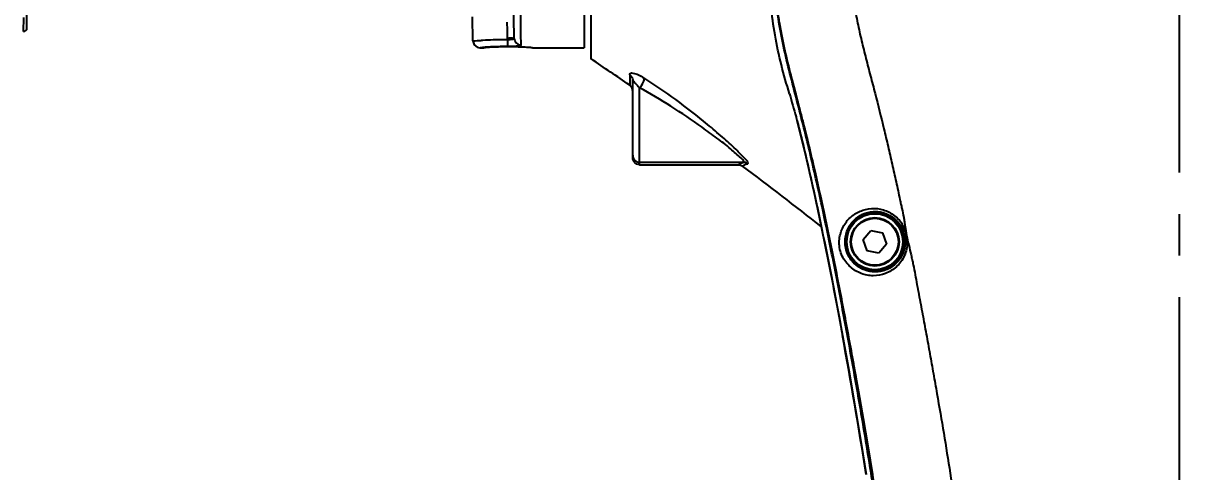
# Model space of a CAD drawing. Header units: millimetres. Extents: x 4086 to 8300, y 123 to 1549.
# Drawn here: x 7673.64 to 7716.17, y 1200.21 to 1216.4 of the extents above; entities that cross this region are included whole.
import ezdxf

# ---------------------------------------------------------------- set-up
doc = ezdxf.new("R2010")
doc.units = ezdxf.units.MM
doc.linetypes.add('CENTER', pattern=[0.6, 0.375, -0.075, 0.075, -0.075])
for name, color, linetype in [('中心线', 7, 'Continuous'), ('外形图', 7, 'Continuous'), ('尺寸标注', 7, 'Continuous'), ('运动范围', 7, 'Continuous')]:
    doc.layers.add(name, color=color, linetype=linetype)
doc.styles.add('思源黑', font='SourceHanSansCN-Normal.ttf')
doc.dimstyles.new('尺寸标注_1_4比例', dxfattribs={"dimtxt": 7, "dimasz": 6, "dimexe": 2, "dimexo": 1.5, "dimgap": 1, "dimtad": 1, "dimdec": 1, "dimlfac": 4, "dimdsep": 46, "dimtxsty": '思源黑', "dimcen": 0.09, "dimadec": 0, "dimazin": 0, "dimtp": 0.01, "dimtm": 0.01, "dimtfac": 1, "dimtdec": 1, "dimtofl": 0, "dimtmove": 0, "dimatfit": 3, "dimfxl": 1, "dimtolj": 1, "dimarcsym": 0})

# ---------------------------------------------------------------- blocks, each defined once
blk = doc.blocks.new('*D986')
at = {"layer": 'Defpoints', "color": 0}
for p in [(7460.272, 1323.983), (7715.4, 1323.983), (7637.619, 925.251)]:
    blk.add_point(p, dxfattribs=at)
at = {"layer": '尺寸标注', "color": 0, "lineweight": -2}
for p, q in [((7713.9, 1323.983), (7458.272, 1323.983)), ((7460.272, 931.251), (7460.272, 1317.983)), ((7636.119, 925.251), (7458.272, 925.251))]:
    blk.add_line(p, q, dxfattribs=at)
at = {"layer": '尺寸标注', "color": 0}
for points in [[(7461.272, 1317.983), (7459.272, 1317.983), (7460.272, 1323.983)], [(7459.272, 931.251), (7461.272, 931.251), (7460.272, 925.251)]]:
    blk.add_solid(points, dxfattribs=at)
at = {"layer": '尺寸标注', "color": 0, "insert": (7455.648, 1124.617), "char_height": 7, "attachment_point": 5, "rotation": 90, "style": '思源黑'}
blk.add_mtext('\\A1;1594.9', dxfattribs=at)

msp = doc.modelspace()

# ---------------------------------------------------------------- linework, layer by layer
at = {"layer": '中心线', "linetype": 'CENTER', "ltscale": 20}
msp.add_line((7715.4003, 1218.5081), (7715.4003, 1094.5633), dxfattribs=at)
at = {"layer": '外形图'}
for p, q in [((7694.1503, 1215.1131), (7694.1503, 1242.2347)), ((7693.9003, 1241.4835), (7693.9003, 1215.5231)), ((7691.3711, 1215.8609), (7691.1503, 1228.5081)), ((7673.7628, 1216.2341), (7673.7628, 1224.5191)), ((7691.6087, 1216.3357), (7691.5941, 1217.1913)), ((7673.6378, 1216.1091), (7673.6504, 1216.6092)), ((7689.8727, 1215.7687), (7689.8574, 1216.6432)), ((7691.1216, 1216.1525), (7691.1173, 1216.4442)), ((7691.1259, 1215.8609), (7691.1216, 1216.1525)), ((7691.6142, 1216.0189), (7691.6087, 1216.3357)), ((7691.621, 1215.617), (7691.6142, 1216.0189)), ((7690.1226, 1215.5231), (7690.1342, 1215.524)), ((7690.1226, 1215.5231), (7690.2753, 1215.5231)), ((7690.2753, 1215.5231), (7690.3269, 1215.5265)), ((7690.2759, 1215.5231), (7690.2753, 1215.5231)), ((7690.3271, 1215.5265), (7690.2759, 1215.5231)), ((7691.1266, 1215.8103), (7691.1259, 1215.8609)), ((7691.9736, 1215.5265), (7692.0248, 1215.5231)), ((7692.0253, 1215.5231), (7691.9738, 1215.5265)), ((7692.0248, 1215.5231), (7692.0253, 1215.5231)), ((7692.0253, 1215.5231), (7693.9003, 1215.5231)), ((7695.5432, 1214.3461), (7695.5419, 1214.2106)), ((7695.5453, 1214.5468), (7695.5432, 1214.3461)), ((7695.6503, 1211.545), (7695.6503, 1214.3477)), ((7695.5419, 1214.2106), (7695.5417, 1214.171)), ((7695.9003, 1211.2951), (7695.9003, 1214.0752)), ((7701.5861, 1212.9049), (7701.5862, 1212.9044)), ((7701.5863, 1212.9037), (7701.5973, 1212.8623)), ((7701.5863, 1212.9037), (7701.5968, 1212.8641)), ((7695.9003, 1211.3841), (7699.6618, 1211.3841)), ((7695.9003, 1211.2951), (7699.4739, 1211.2951)), ((7703.9779, 1208.5888), (7704.259, 1208.9142)), ((7704.259, 1208.9142), (7704.6814, 1208.8335)), ((7704.6814, 1208.8335), (7704.8227, 1208.4274)), ((7704.1193, 1208.1826), (7703.9779, 1208.5888)), ((7704.8227, 1208.4274), (7704.5416, 1208.102)), ((7704.5416, 1208.102), (7704.1193, 1208.1826)), ((7703.2316, 1205.1218), (7703.2312, 1205.1217))]:
    msp.add_line(p, q, dxfattribs=at)
for points in [[(7700.9407, 1216.4567), (7701.0231, 1215.9963), (7701.1228, 1215.5192), (7701.2378, 1215.0239), (7701.3658, 1214.5091), (7701.5045, 1213.9734), (7701.6508, 1213.4157), (7701.8006, 1212.8358), (7701.9511, 1212.2333), (7702.1013, 1211.6087), (7702.2517, 1210.9622), (7702.4022, 1210.2935), (7702.5529, 1209.6021), (7702.7039, 1208.8879), (7702.8554, 1208.1498), (7703.0081, 1207.3854), (7703.1625, 1206.5919), (7703.3193, 1205.7667), (7703.4789, 1204.9077), (7703.6414, 1204.0145), (7703.8066, 1203.0871), (7703.9739, 1202.1254), (7704.1423, 1201.129), (7704.3104, 1200.0975)], [(7689.8727, 1215.7687), (7689.9232, 1215.6223), (7690.0265, 1215.5423), (7690.1226, 1215.5231)], [(7701.5863, 1212.9037), (7701.9083, 1211.5863), (7702.2423, 1210.1073), (7702.5739, 1208.5356), (7702.9031, 1206.8718), (7703.2312, 1205.1217)], [(7703.2312, 1205.1217), (7703.4803, 1203.7374), (7703.7067, 1202.4338), (7703.9101, 1201.2175), (7704.0901, 1200.0946)]]:
    msp.add_lwpolyline(points, dxfattribs=at)
for radius in [1.0634, 1.0134, 0.875, 0.85]:
    msp.add_circle((7704.4003, 1208.5081), radius, dxfattribs=at)
for centre, radius, start, end in [((7673.6378, 1216.2341), 0.125, 270.0085, 0), ((7691.1589, 1202.9486), 12.6171, 92.96232, 94.65832), ((7691.1571, 1196.018), 19.7924, 92.6596, 92.83613), ((7691.1531, 1196.1098), 19.7006, 91.59562, 92.66011), ((7691.1593, 1202.6877), 12.8657, 93.57825, 93.70975), ((7691.1318, 1203.1368), 12.4158, 92.45386, 93.71629), ((7691.1306, 1203.1636), 12.3891, 92.8905, 93.58304), ((7691.1418, 1202.9042), 12.6486, 92.43267, 92.88187), ((7691.1528, 1203.0537), 12.5118, 92.3879, 92.95948), ((7691.1718, 1202.2301), 13.3234, 92.22109, 92.45856), ((7691.1515, 1196.1562), 19.6541, 91.35341, 91.59487), ((7691.1721, 1202.2019), 13.3516, 92.19609, 92.43478), ((7691.1515, 1203.0859), 12.4796, 91.76629, 92.38789), ((7691.1679, 1202.3731), 13.1804, 91.14581, 92.22834), ((7691.173, 1202.2332), 13.3204, 91.1311, 92.20504), ((7691.1509, 1196.186), 19.6243, 91.10525, 91.35368), ((7691.1504, 1203.1244), 12.4411, 90.08813, 91.76688), ((7691.1503, 1196.2215), 19.5888, 90.06929, 91.10556), ((7691.1342, 1204.3148), 11.2385, 90.0378, 91.14296), ((7691.1299, 1205.8558), 9.6974, 89.87915, 90.01805), ((7691.1248, 1221.2433), 5.6779, 270.06507, 270.48086), ((7691.1655, 1204.3311), 11.2221, 89.14115, 90.07755), ((7691.1515, 1203.2462), 12.3071, 88.85427, 89.15163), ((7691.6213, 1215.8662), 0.2503, 198.86022, 208.22946), ((7691.127, 1202.2112), 13.3424, 87.79565, 88.84302), ((7691.1382, 1202.6027), 12.9508, 88.28924, 88.85243), ((7691.1241, 1202.1145), 13.4391, 87.77783, 88.29136), ((7691.1647, 1203.0603), 12.4925, 86.28658, 87.81875), ((7691.156, 1202.884), 12.669, 86.71744, 87.78708), ((7691.1652, 1203.0787), 12.4741, 86.28433, 86.70814), ((7624.8152, 1111.2084), 124.9142, 55.514279, 56.285006), ((7689.1292, 1207.7706), 9.2518, 43.17406, 43.39263), ((7689.7068, 1208.3127), 8.4597, 42.9357, 43.17356), ((7774.559, 1233.9947), 75.9575, 195.374718, 196.026999), ((7695.9, 1211.6338), 0.2497, 179.9593, 270.07561), ((7700.0518, 1210.0455), 1.3942, 106.24388, 107.44572), ((7624.7149, 1111.0679), 125.0868, 51.569085, 53.212392), ((7704.3586, 1208.5005), 1.2156, 359.85826, 11.5068), ((7503.6696, 1168.4392), 202.9054, 8.975425, 10.415578)]:
    msp.add_arc(centre, radius, start, end, dxfattribs=at)
for points, knots in [([(7705.861, 1175.262), (7705.8567, 1175.6074), (7705.8441, 1176.2982), (7705.8167, 1177.3341), (7705.787, 1178.3694), (7705.7503, 1179.7489), (7705.712, 1181.4722), (7705.6662, 1183.5384), (7705.6103, 1185.6021), (7705.5361, 1187.6627), (7705.4343, 1189.7194), (7705.2952, 1191.771), (7705.1115, 1193.8161), (7704.8823, 1195.8536), (7704.6118, 1197.883), (7704.3076, 1199.9044), (7703.9778, 1201.9186), (7703.6291, 1203.9265), (7703.2646, 1205.9287), (7702.9455, 1207.5927), (7702.6764, 1208.9197), (7702.4665, 1209.9125), (7702.2479, 1210.9028), (7702.0196, 1211.8904), (7701.7779, 1212.8742), (7701.5229, 1213.8542), (7701.2678, 1214.8339), (7701.038, 1215.8197), (7700.8664, 1216.8173), (7700.7772, 1217.8258), (7700.7678, 1218.839), (7700.8276, 1219.8518), (7700.955, 1220.8599), (7701.2177, 1222.1904), (7701.721, 1223.8146), (7702.5888, 1225.6593), (7703.7031, 1227.3658), (7705.044, 1228.9006), (7706.5849, 1230.2357), (7708.2965, 1231.3456), (7710.1472, 1232.2071), (7712.0992, 1232.8038), (7713.4443, 1233.0176), (7714.1196, 1233.0769)], [0, 0, 0, 0, 0.0158615, 0.0317179, 0.0475682, 0.0634108, 0.0950714, 0.126698, 0.1582894, 0.1898431, 0.2213544, 0.2528194, 0.2842375, 0.3156106, 0.3469383, 0.3782186, 0.4094505, 0.4406351, 0.4717761, 0.5028771, 0.5184124, 0.5339386, 0.5494581, 0.5649709, 0.5804716, 0.5959619, 0.6114553, 0.6269485, 0.64242, 0.6578837, 0.6733732, 0.6888912, 0.7044288, 0.7199836, 0.7511061, 0.7822114, 0.8132816, 0.8443653, 0.875471, 0.9065788, 0.9377154, 0.9688772, 1, 1, 1, 1]), ([(7711.2182, 1232.5162), (7710.6115, 1232.335), (7709.4206, 1231.893), (7707.7365, 1231.0052), (7706.1818, 1229.9071), (7704.7832, 1228.6174), (7703.5633, 1227.1585), (7702.543, 1225.5537), (7701.7396, 1223.8294), (7701.2623, 1222.3165), (7700.9993, 1221.0781), (7700.8626, 1220.1391), (7700.7871, 1219.1946), (7700.7721, 1218.2486), (7700.8132, 1217.462), (7700.882, 1216.8366), (7700.9761, 1216.2144), (7701.1335, 1215.4427), (7701.3593, 1214.5249), (7701.56, 1213.7631), (7701.7198, 1213.1535), (7701.876, 1212.5427), (7702.0634, 1211.7768), (7702.3495, 1210.5472), (7702.6847, 1209.004), (7703.0591, 1207.1447), (7703.4132, 1205.2793), (7703.7522, 1203.4087), (7704.0781, 1201.5332), (7704.488, 1199.023), (7704.8488, 1196.5013), (7705.1415, 1193.9675), (7705.3227, 1192.0591), (7705.4622, 1190.1445), (7705.6036, 1187.5839), (7705.6912, 1185.0177), (7705.7566, 1182.4481), (7705.8032, 1180.5179), (7705.8458, 1178.9082), (7705.8833, 1177.6197), (7705.9022, 1176.9752), (7705.9108, 1176.6528)], [0, 0, 0, 0, 0.0311362, 0.0622623, 0.0933758, 0.1244773, 0.1555606, 0.1866365, 0.2177332, 0.2488539, 0.2644143, 0.2799589, 0.2954827, 0.3109821, 0.3264535, 0.3341834, 0.3419144, 0.3573959, 0.3728943, 0.3883888, 0.3961371, 0.4038876, 0.4193961, 0.434913, 0.4659687, 0.4970557, 0.5281793, 0.5593428, 0.5905477, 0.6217943, 0.684421, 0.7158016, 0.7472233, 0.7786887, 0.8101993, 0.8733352, 0.9049548, 0.9366068, 0.9682891, 0.9841413, 1, 1, 1, 1]), ([(7703.5748, 1219.0221), (7703.5651, 1218.8037), (7703.5578, 1218.3661), (7703.5844, 1217.7101), (7703.6559, 1217.0574), (7703.7734, 1216.4115), (7703.9177, 1215.7713), (7704.0767, 1215.1347), (7704.2432, 1214.5), (7704.467, 1213.6542), (7704.6777, 1212.805), (7704.8793, 1211.9537), (7705.0019, 1211.4208), (7705.0979, 1210.994), (7705.1688, 1210.6737), (7705.2391, 1210.3532), (7705.2953, 1210.0857), (7705.3411, 1209.8718), (7705.3888, 1209.6583), (7705.4356, 1209.4446), (7705.4715, 1209.2288), (7705.5026, 1209.0123), (7705.5268, 1208.8499), (7705.5485, 1208.7427)], [0, 0, 0, 0, 0.062496, 0.1249903, 0.187481, 0.2499757, 0.3124756, 0.3749772, 0.4374795, 0.4999818, 0.6249849, 0.6874872, 0.7499895, 0.7812406, 0.812492, 0.8437433, 0.8749924, 0.8906194, 0.9062505, 0.9375014, 0.9531233, 0.9687526, 1, 1, 1, 1]), ([(7701.3198, 1213.8561), (7701.0991, 1214.5479), (7700.7449, 1215.9607), (7700.5972, 1217.4116), (7700.5829, 1218.137)], [0, 0, 0, 0, 0.5002253, 1, 1, 1, 1]), ([(7689.8727, 1215.7687), (7689.8793, 1215.7691), (7689.9809, 1215.7763), (7690.0827, 1215.7815), (7690.1778, 1215.7862)], [0, 0, 0, 0, 0.0650473, 1, 1, 1, 1]), ([(7691.3711, 1215.8609), (7691.3712, 1215.8671), (7691.3326, 1215.8555), (7691.2707, 1215.8723), (7691.1838, 1215.8619), (7691.1259, 1215.8609)], [0, 0, 0, 0, 0.0759837, 0.2916522, 1, 1, 1, 1]), ([(7691.3711, 1215.8608), (7691.3716, 1215.8343), (7691.251, 1215.811), (7691.1851, 1215.8095), (7691.1266, 1215.8103)], [0, 0, 0, 0, 0.3124324, 1, 1, 1, 1]), ([(7691.1289, 1215.6105), (7691.1292, 1215.6003), (7691.1301, 1215.5854), (7691.1302, 1215.5702), (7691.1313, 1215.5655)], [0, 0, 0, 0, 0.68139, 1, 1, 1, 1]), ([(7691.5914, 1215.5972), (7691.5705, 1215.5908), (7691.4313, 1215.5687), (7691.2908, 1215.5667), (7691.1725, 1215.5657)], [0, 0, 0, 0, 0.1561751, 1, 1, 1, 1]), ([(7691.3711, 1215.8609), (7691.3713, 1215.8481), (7691.3738, 1215.8224), (7691.3803, 1215.7974), (7691.3845, 1215.7853)], [0, 0, 0, 0, 0.4980832, 1, 1, 1, 1]), ([(7691.621, 1215.617), (7691.6211, 1215.6128), (7691.6104, 1215.6027), (7691.5992, 1215.5995), (7691.5914, 1215.5972)], [0, 0, 0, 0, 0.344301, 1, 1, 1, 1]), ([(7695.5453, 1214.5468), (7695.5455, 1214.5625), (7695.5622, 1214.6161), (7695.7078, 1214.6093), (7695.7935, 1214.5695), (7695.8571, 1214.5395)], [0, 0, 0, 0, 0.1323526, 0.4083561, 1, 1, 1, 1]), ([(7695.6503, 1214.3476), (7695.6505, 1214.3677), (7695.7027, 1214.2661), (7695.7586, 1214.2341), (7695.8184, 1214.1622), (7695.8521, 1214.1265)], [0, 0, 0, 0, 0.2007677, 0.5085411, 1, 1, 1, 1]), ([(7695.9003, 1214.0752), (7695.9572, 1214.1273), (7696.0272, 1214.2353), (7696.0761, 1214.3848), (7696.0487, 1214.4339)], [0, 0, 0, 0, 0.5784191, 1, 1, 1, 1]), ([(7699.8129, 1211.3318), (7699.8283, 1211.3361), (7699.7982, 1211.4304), (7699.6527, 1211.5568), (7699.3419, 1211.903), (7698.8835, 1212.2991), (7698.1673, 1212.9149), (7697.2309, 1213.6447), (7696.4455, 1214.1876), (7696.0489, 1214.4338)], [0, 0, 0, 0, 0.0097871, 0.0387821, 0.1408555, 0.2731272, 0.4175448, 0.7147363, 1, 1, 1, 1]), ([(7699.6618, 1211.3841), (7699.6771, 1211.388), (7699.6378, 1211.4852), (7699.4818, 1211.5919), (7699.153, 1211.9131), (7698.6868, 1212.2581), (7697.9746, 1212.7881), (7697.0529, 1213.4089), (7696.2863, 1213.8676), (7695.9003, 1214.0752)], [0, 0, 0, 0, 0.0101834, 0.0418375, 0.1488306, 0.2821493, 0.4251608, 0.7174614, 1, 1, 1, 1]), ([(7701.5534, 1213.0245), (7701.5561, 1213.0153), (7701.5673, 1212.9756), (7701.578, 1212.9357), (7701.5861, 1212.9049)], [0, 0, 0, 0, 0.2304966, 1, 1, 1, 1]), ([(7701.5975, 1212.8624), (7701.6784, 1212.543), (7701.8359, 1211.9032), (7702.1336, 1210.6191), (7702.6221, 1208.3631), (7702.9939, 1206.4195), (7703.2316, 1205.1218)], [0, 0, 0, 0, 0.124887, 0.2498336, 0.4997746, 1, 1, 1, 1]), ([(7695.9003, 1211.2949), (7695.8367, 1211.296), (7695.7036, 1211.3471), (7695.6503, 1211.4809), (7695.6503, 1211.545)], [0, 0, 0, 0, 0.4982398, 1, 1, 1, 1]), ([(7699.4739, 1211.2951), (7699.4803, 1211.3028), (7699.527, 1211.3418), (7699.5861, 1211.3606), (7699.6338, 1211.3756)], [0, 0, 0, 0, 0.1669486, 1, 1, 1, 1]), ([(7699.6232, 1211.245), (7699.6284, 1211.2512), (7699.642, 1211.2635), (7699.6575, 1211.273), (7699.6664, 1211.2779)], [0, 0, 0, 0, 0.4434749, 1, 1, 1, 1]), ([(7703.113, 1208.4905), (7703.1145, 1208.5691), (7703.1334, 1208.7241), (7703.2029, 1208.9436), (7703.3046, 1209.1425), (7703.4365, 1209.3156), (7703.5933, 1209.4596), (7703.7702, 1209.5738), (7703.9639, 1209.6565), (7704.241, 1209.7229), (7704.6138, 1209.7142), (7705.0419, 1209.5398), (7705.388, 1209.2051), (7705.5173, 1208.9018), (7705.5497, 1208.743)], [0, 0, 0, 0, 0.0658402, 0.1296839, 0.1917925, 0.2519665, 0.3108344, 0.3691119, 0.4274026, 0.4862535, 0.6067345, 0.732693, 0.8643362, 1, 1, 1, 1]), ([(7703.3241, 1208.5081), (7703.3238, 1208.5836), (7703.3387, 1208.7321), (7703.4043, 1208.941), (7703.5052, 1209.1256), (7703.6752, 1209.3324), (7703.9498, 1209.5248), (7704.2758, 1209.6071), (7704.5455, 1209.5997), (7704.7514, 1209.5543), (7704.9502, 1209.4673), (7705.1329, 1209.3387), (7705.2894, 1209.171), (7705.4097, 1208.9699), (7705.4852, 1208.7451), (7705.5021, 1208.5869), (7705.5019, 1208.5081)], [0, 0, 0, 0, 0.0662291, 0.1297844, 0.1908394, 0.249599, 0.3634728, 0.4782655, 0.5377597, 0.5989429, 0.6619618, 0.7268672, 0.7935746, 0.8617714, 0.9308552, 1, 1, 1, 1]), ([(7705.5485, 1208.7427), (7705.5725, 1208.6238), (7705.6262, 1208.3871), (7705.6977, 1208.0923), (7705.7515, 1207.8557), (7705.801, 1207.6181), (7705.8572, 1207.32), (7705.9223, 1206.9618), (7705.9904, 1206.6042), (7706.0588, 1206.2467), (7706.1258, 1205.8889), (7706.1918, 1205.531), (7706.2795, 1205.0536), (7706.3882, 1204.4568), (7706.5168, 1203.7402), (7706.686, 1202.7844), (7706.891, 1201.5885), (7707.124, 1200.1512), (7707.3418, 1198.7115), (7707.543, 1197.2695), (7707.727, 1195.8251), (7707.8924, 1194.3785), (7708.0371, 1192.9296), (7708.1567, 1191.4785), (7708.2544, 1190.0257), (7708.3611, 1188.0872), (7708.419, 1186.6323), (7708.4507, 1185.6622)], [0, 0, 0, 0, 0.015624, 0.0312507, 0.0390626, 0.0468739, 0.0624994, 0.0781272, 0.0937526, 0.1093769, 0.1250017, 0.1406269, 0.1562521, 0.187502, 0.2187521, 0.2500022, 0.3125022, 0.3750021, 0.4375021, 0.500002, 0.5625018, 0.6250017, 0.6875015, 0.7500012, 0.8125011, 0.875001, 1, 1, 1, 1]), ([(7705.5742, 1208.4975), (7705.574, 1208.4115), (7705.5553, 1208.2404), (7705.4749, 1207.9983), (7705.3491, 1207.7826), (7705.1357, 1207.5439), (7704.7994, 1207.3374), (7704.4191, 1207.2687), (7704.1221, 1207.2956), (7703.9054, 1207.3555), (7703.6994, 1207.4558), (7703.5115, 1207.5975), (7703.3465, 1207.7753), (7703.2137, 1207.9883), (7703.128, 1208.231), (7703.1114, 1208.4043), (7703.113, 1208.4905)], [0, 0, 0, 0, 0.0674651, 0.1337871, 0.1986619, 0.2619762, 0.3835099, 0.5003097, 0.5581964, 0.6164114, 0.6756838, 0.7368499, 0.7999181, 0.8649783, 0.9323677, 1, 1, 1, 1]), ([(7705.5019, 1208.5081), (7705.5018, 1208.4303), (7705.4849, 1208.2759), (7705.4125, 1208.0579), (7705.2997, 1207.8645), (7705.1548, 1207.7024), (7704.9861, 1207.5753), (7704.8017, 1207.4849), (7704.6084, 1207.4314), (7704.3473, 1207.4082), (7704.0157, 1207.4687), (7703.7216, 1207.6485), (7703.5313, 1207.8583), (7703.4161, 1208.0529), (7703.3419, 1208.2733), (7703.3244, 1208.4299), (7703.3241, 1208.5081)], [0, 0, 0, 0, 0.0684351, 0.135447, 0.2006841, 0.2640364, 0.32554, 0.3853289, 0.4436655, 0.5010034, 0.6148748, 0.733619, 0.7968418, 0.8626667, 0.9311814, 1, 1, 1, 1])]:
    msp.add_open_spline(points, degree=3, knots=knots, dxfattribs=at)
for points in [[(7691.1266, 1215.8103), (7691.1267, 1215.7437), (7691.127, 1215.6771), (7691.1289, 1215.6105)], [(7691.4008, 1215.7478), (7691.4412, 1215.6726), (7691.5357, 1215.617), (7691.621, 1215.6171)], [(7695.5453, 1214.5468), (7695.6069, 1214.5039), (7695.6503, 1214.4227), (7695.6503, 1214.3476)], [(7695.8571, 1214.5395), (7695.9231, 1214.5083), (7695.9869, 1214.4723), (7696.0489, 1214.4338)], [(7695.6153, 1214.0918), (7695.5966, 1214.1227), (7695.5712, 1214.1503), (7695.5419, 1214.1712)], [(7695.6503, 1213.9645), (7695.6503, 1214.0085), (7695.6381, 1214.0542), (7695.6153, 1214.0918)], [(7699.4734, 1211.2947), (7699.522, 1211.2949), (7699.5866, 1211.2832), (7699.6084, 1211.2398)], [(7699.6664, 1211.2779), (7699.712, 1211.3029), (7699.7627, 1211.318), (7699.8129, 1211.3318)], [(7699.8129, 1211.3318), (7699.7735, 1211.3624), (7699.7133, 1211.392), (7699.6683, 1211.3705)]]:
    msp.add_open_spline(points, degree=3, dxfattribs=at)
at = {"layer": '运动范围'}
msp.add_arc((7715.4003, 1108.5081), 215.4751, 10, 225, dxfattribs=at)

# ---------------------------------------------------------------- dimensions: what is measured, and where the dimension line sits
at = {"layer": '尺寸标注'}
dim = msp.add_linear_dim(base=(7460.272, 1323.9832), p1=(7637.6186, 925.2512), p2=(7715.4003, 1323.9832), angle=90, dimstyle='尺寸标注_1_4比例', dxfattribs=at)
dim.commit()
dim.dimension.update_dxf_attribs({"geometry": '*D986', "text_midpoint": (7455.6476, 1124.6172)})

doc.saveas('drawing.dxf')
